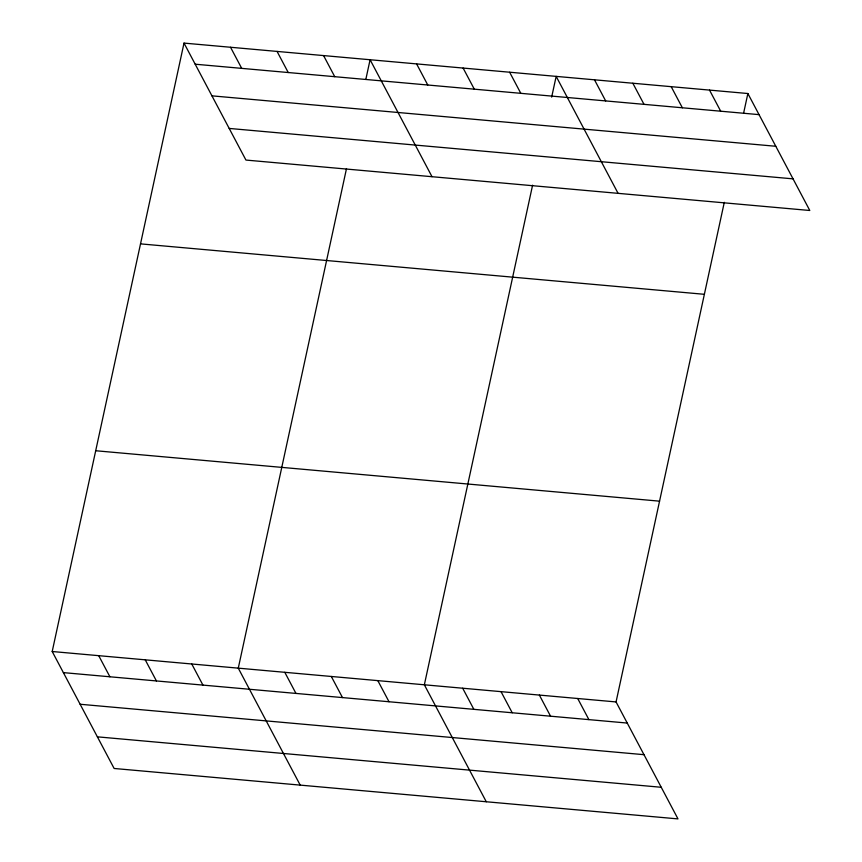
<?xml version="1.0" encoding="UTF-8"?>
<svg xmlns="http://www.w3.org/2000/svg" width="862" height="862" viewBox="0 0 862 862"><rect width="100%" height="100%" fill="white"/><g stroke="black" fill="none" stroke-linecap="round" stroke-linejoin="round"><path stroke-width="1.29" d="M724.295 202.333L616.061 701.937L677.985 818.9L114.129 768.473L52.205 651.51L184.015 43.1L747.871 93.527L809.795 210.49L245.939 160.063L184.015 43.1M346.513 168.553L238.278 668.158L300.202 785.11M365.876 79.175L370.089 59.737L432.013 176.699M532.587 185.19L424.352 684.794L486.276 801.757M551.669 97.104L556.162 76.384L618.086 193.347M743.658 112.954L747.871 93.527M195.2 64.208L759.045 114.635M211.944 95.844L775.789 146.271M229.195 128.427L793.051 178.854M140.517 243.871L704.373 294.308M95.704 450.74L659.549 501.167M52.205 651.51L616.061 701.937M63.389 672.619L627.234 723.056M80.134 704.254L643.979 754.681M97.384 736.838L661.24 787.275M709.523 90.101L720.707 111.209M671.186 86.674L682.359 107.782M632.837 83.237L644.022 104.356M594.5 79.81L605.674 100.919M509.636 72.225L520.82 93.333M463.12 68.066L474.305 89.174M416.605 63.907L427.778 85.015M323.573 55.577L334.747 76.696M277.058 51.418L288.231 72.537M577.712 698.511L588.897 719.619M230.531 47.259L241.716 68.367M539.375 695.084L550.549 716.193M501.027 691.647L512.211 712.766M462.689 688.221L473.863 709.34M377.825 680.635L389.01 701.743M331.31 676.476L342.494 697.584M284.794 672.317L295.968 693.425M191.763 663.988L202.936 685.107M145.236 659.829L156.421 680.948M98.721 655.67L109.905 676.789"/></g></svg>
